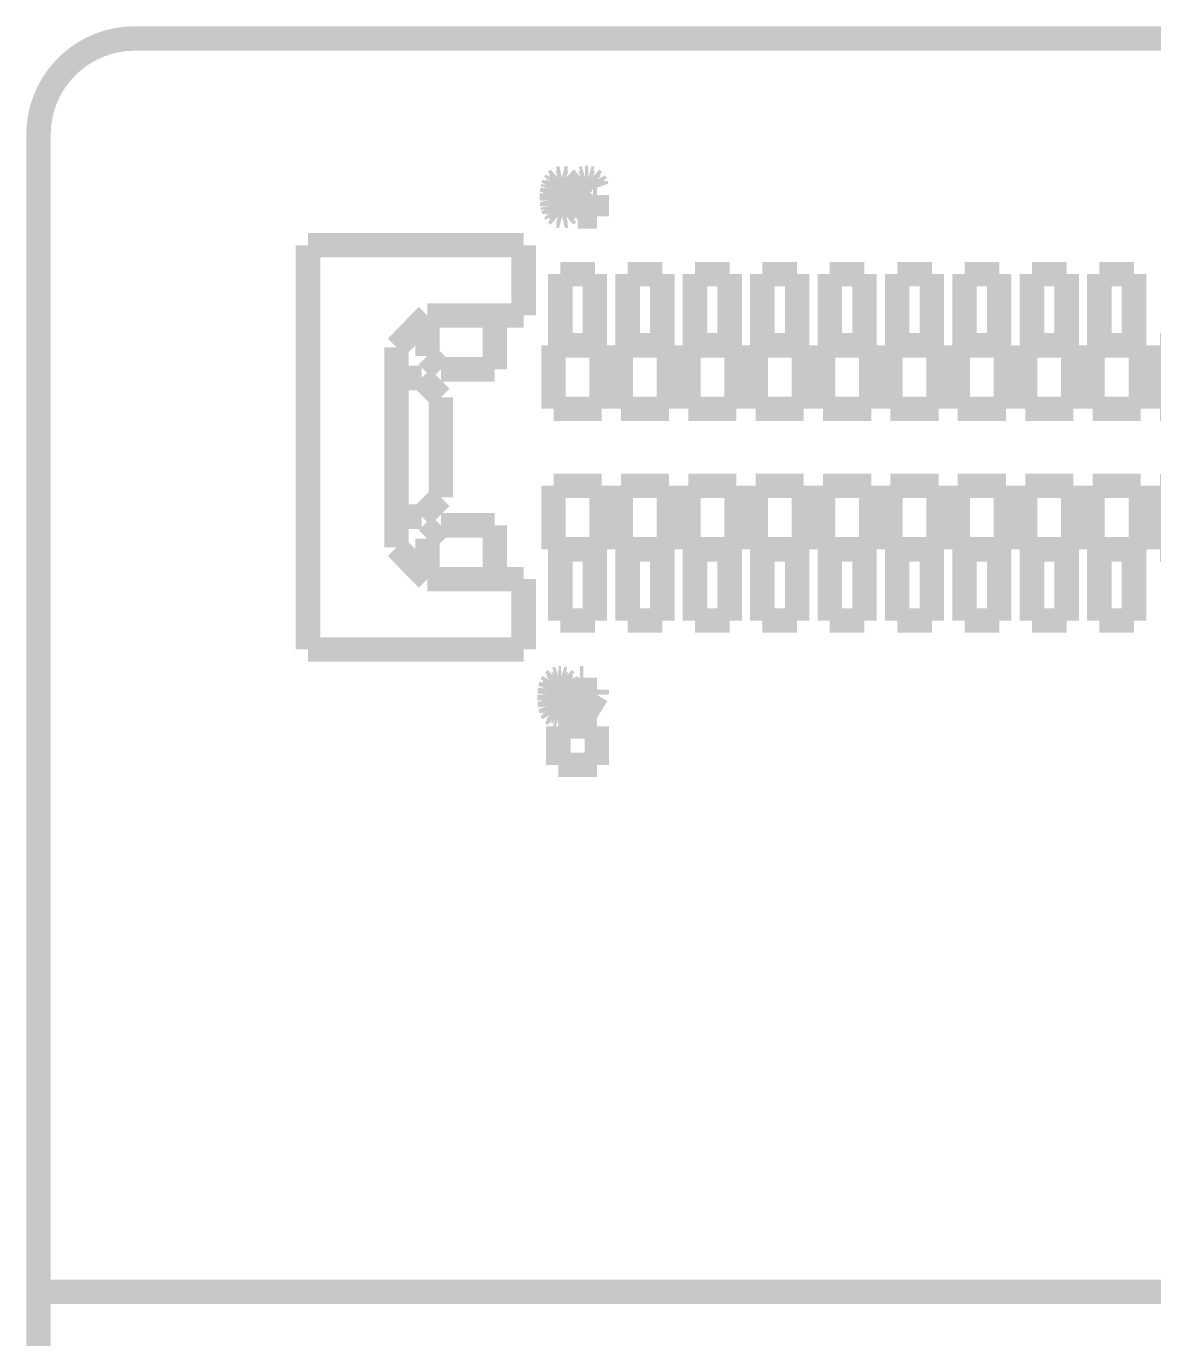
# Model space of a CAD drawing. Header units: millimetres. Extents: x 0 to 442, y 0 to 314.
# Drawn here: x 191.57 to 197.42, y 92.48 to 99.3 of the extents above; entities that cross this region are included whole.
import ezdxf

# ---------------------------------------------------------------- set-up
doc = ezdxf.new("R2010")
doc.units = ezdxf.units.MM
doc.header["$LTSCALE"] = 23.1
doc.layers.get('0').update_dxf_attribs({"linetype": 'CONTINUOUS'})

msp = doc.modelspace()

# ---------------------------------------------------------------- linework, layer by layer
at = {"const_width": 0.127}
msp.add_lwpolyline([(205.1308, 99.235), (192.1308, 99.235, 0.414218), (191.6307, 98.7349)], format="xyb", dxfattribs=at)
for points in [[(191.6307, 98.7349), (191.6307, 90.8319)], [(194.3091, 98.4811), (194.3033, 98.4641)], [(194.3033, 98.4641), (194.3091, 98.4811)], [(194.3177, 98.4938), (194.3091, 98.4811)], [(194.3091, 98.4811), (194.3177, 98.4938)], [(194.3266, 98.4768), (194.315, 98.4514)], [(194.3266, 98.4768), (194.315, 98.4514)], [(194.3325, 98.5068), (194.3177, 98.4938)], [(194.3177, 98.4938), (194.3325, 98.5068)], [(194.3353, 98.4854), (194.3266, 98.4768)], [(194.3353, 98.4854), (194.3266, 98.4768)], [(194.35, 98.5108), (194.3325, 98.5068)], [(194.3325, 98.5068), (194.35, 98.5108)], [(194.35, 98.4897), (194.3353, 98.4854)], [(194.35, 98.4897), (194.3353, 98.4854)], [(194.3675, 98.5068), (194.35, 98.5108)], [(194.35, 98.5108), (194.3675, 98.5068)], [(194.3645, 98.4854), (194.35, 98.4897)], [(194.3645, 98.4854), (194.35, 98.4897)], [(194.3734, 98.4768), (194.3645, 98.4854)], [(194.3734, 98.4768), (194.3645, 98.4854)], [(194.3675, 98.5068), (194.382, 98.4938)], [(194.382, 98.4938), (194.3675, 98.5068)], [(194.3848, 98.4514), (194.3734, 98.4768)], [(194.3848, 98.4514), (194.3734, 98.4768)], [(194.382, 98.4938), (194.3906, 98.4811)], [(194.3906, 98.4811), (194.382, 98.4938)], [(194.3965, 98.4641), (194.3906, 98.4811)], [(194.3906, 98.4811), (194.3965, 98.4641)], [(194.4315, 98.4768), (194.4257, 98.4555)], [(194.4257, 98.4555), (194.4315, 98.4768)], [(194.4404, 98.4938), (194.4315, 98.4768)], [(194.4315, 98.4768), (194.4404, 98.4938)], [(194.4549, 98.5068), (194.4404, 98.4938)], [(194.4404, 98.4938), (194.4549, 98.5068)], [(194.4491, 98.4768), (194.4432, 98.4641)], [(194.4432, 98.4641), (194.4491, 98.4768)], [(194.458, 98.4854), (194.4491, 98.4768)], [(194.4491, 98.4768), (194.458, 98.4854)], [(194.4694, 98.5108), (194.4549, 98.5068)], [(194.4549, 98.5068), (194.4694, 98.5108)], [(194.4694, 98.4897), (194.458, 98.4854)], [(194.458, 98.4854), (194.4694, 98.4897)], [(194.4869, 98.5108), (194.4694, 98.5108)], [(194.4694, 98.5108), (194.4869, 98.5108)], [(194.4869, 98.4897), (194.4694, 98.4897)], [(194.4694, 98.4897), (194.4869, 98.4897)], [(194.5016, 98.5068), (194.4869, 98.5108)], [(194.4869, 98.5108), (194.5016, 98.5068)], [(194.4869, 98.4897), (194.4986, 98.4854)], [(194.4986, 98.4854), (194.4869, 98.4897)], [(194.4986, 98.4854), (194.5075, 98.4768)], [(194.5075, 98.4768), (194.4986, 98.4854)], [(194.5016, 98.5068), (194.5161, 98.4938)], [(194.5161, 98.4938), (194.5016, 98.5068)], [(194.5075, 98.4768), (194.5133, 98.4598)], [(194.5133, 98.4598), (194.5075, 98.4768)], [(194.5161, 98.4938), (194.525, 98.4768)], [(194.525, 98.4768), (194.5161, 98.4938)], [(194.525, 98.4768), (194.5309, 98.4598)], [(194.5309, 98.4598), (194.525, 98.4768)], [(194.3002, 98.4514), (194.2974, 98.4301)], [(194.2974, 98.4301), (194.3002, 98.4514)], [(194.2974, 98.4301), (194.2974, 98.3917)], [(194.2974, 98.3917), (194.2974, 98.4301)], [(194.3033, 98.4641), (194.3002, 98.4514)], [(194.3002, 98.4514), (194.3033, 98.4641)], [(194.315, 98.4514), (194.3119, 98.4257)], [(194.315, 98.4514), (194.3119, 98.4257)], [(194.3119, 98.4257), (194.3119, 98.396)], [(194.3119, 98.4257), (194.3119, 98.396)], [(194.3879, 98.4257), (194.3848, 98.4514)], [(194.3879, 98.4257), (194.3848, 98.4514)], [(194.3879, 98.396), (194.3879, 98.4257)], [(194.3879, 98.396), (194.3879, 98.4257)], [(194.3995, 98.4514), (194.3965, 98.4641)], [(194.3965, 98.4641), (194.3995, 98.4514)], [(194.4023, 98.4301), (194.3995, 98.4514)], [(194.3995, 98.4514), (194.4023, 98.4301)], [(194.4023, 98.4301), (194.4023, 98.3917)], [(194.4023, 98.3917), (194.4023, 98.4301)], [(194.4257, 98.4555), (194.4257, 98.4384)], [(194.4257, 98.4384), (194.4257, 98.4555)], [(194.4315, 98.4174), (194.4257, 98.4384)], [(194.4257, 98.4384), (194.4315, 98.4174)], [(194.4315, 98.4174), (194.4404, 98.4003)], [(194.4404, 98.4003), (194.4315, 98.4174)], [(194.4432, 98.4641), (194.4404, 98.4514)], [(194.4404, 98.4514), (194.4432, 98.4641)], [(194.4404, 98.4514), (194.4404, 98.4428)], [(194.4404, 98.4428), (194.4404, 98.4514)], [(194.4432, 98.4301), (194.4404, 98.4428)], [(194.4404, 98.4428), (194.4432, 98.4301)], [(194.4404, 98.4003), (194.4549, 98.3874)], [(194.4549, 98.3874), (194.4404, 98.4003)], [(194.4432, 98.4301), (194.4491, 98.4174)], [(194.4491, 98.4174), (194.4432, 98.4301)], [(194.4491, 98.4174), (194.458, 98.4087)], [(194.458, 98.4087), (194.4491, 98.4174)], [(194.458, 98.4087), (194.4694, 98.4044)], [(194.4694, 98.4044), (194.458, 98.4087)], [(194.4869, 98.4044), (194.4694, 98.4044)], [(194.4694, 98.4044), (194.4869, 98.4044)], [(194.4986, 98.4087), (194.4869, 98.4044)], [(194.4869, 98.4044), (194.4986, 98.4087)], [(194.5103, 98.4214), (194.4986, 98.4087)], [(194.4986, 98.4087), (194.5103, 98.4214)], [(194.5161, 98.4003), (194.5016, 98.3874)], [(194.5016, 98.3874), (194.5161, 98.4003)], [(194.5309, 98.4214), (194.5103, 98.4214)], [(194.5103, 98.4214), (194.5309, 98.4214)], [(194.5309, 98.4598), (194.5133, 98.4598)], [(194.5133, 98.4598), (194.5309, 98.4598)], [(194.5161, 98.4003), (194.5161, 98.3323)], [(194.5161, 98.3323), (194.5161, 98.4003)], [(194.5309, 98.4214), (194.5309, 98.3109)], [(194.5309, 98.3109), (194.5309, 98.4214)], [(194.3002, 98.3704), (194.2974, 98.3917)], [(194.2974, 98.3917), (194.3002, 98.3704)], [(194.3033, 98.3577), (194.3002, 98.3704)], [(194.3002, 98.3704), (194.3033, 98.3577)], [(194.3091, 98.3406), (194.3033, 98.3577)], [(194.3033, 98.3577), (194.3091, 98.3406)], [(194.3091, 98.3406), (194.3177, 98.3279)], [(194.3177, 98.3279), (194.3091, 98.3406)], [(194.3119, 98.396), (194.315, 98.3704)], [(194.3119, 98.396), (194.315, 98.3704)], [(194.315, 98.3704), (194.3266, 98.345)], [(194.315, 98.3704), (194.3266, 98.345)], [(194.3266, 98.345), (194.3353, 98.3363)], [(194.3266, 98.345), (194.3353, 98.3363)], [(194.3353, 98.3363), (194.35, 98.3323)], [(194.3353, 98.3363), (194.35, 98.3323)], [(194.35, 98.3323), (194.3645, 98.3363)], [(194.35, 98.3323), (194.3645, 98.3363)], [(194.3645, 98.3363), (194.3734, 98.345)], [(194.3645, 98.3363), (194.3734, 98.345)], [(194.3734, 98.345), (194.3848, 98.3704)], [(194.3734, 98.345), (194.3848, 98.3704)], [(194.3906, 98.3406), (194.382, 98.3279)], [(194.382, 98.3279), (194.3906, 98.3406)], [(194.3848, 98.3704), (194.3879, 98.396)], [(194.3848, 98.3704), (194.3879, 98.396)], [(194.3965, 98.3577), (194.3906, 98.3406)], [(194.3906, 98.3406), (194.3965, 98.3577)], [(194.3995, 98.3704), (194.3965, 98.3577)], [(194.3965, 98.3577), (194.3995, 98.3704)], [(194.4023, 98.3917), (194.3995, 98.3704)], [(194.3995, 98.3704), (194.4023, 98.3917)], [(194.4315, 98.3323), (194.4315, 98.3109)], [(194.4315, 98.3109), (194.4315, 98.3323)], [(194.5161, 98.3323), (194.4315, 98.3323)], [(194.4315, 98.3323), (194.5161, 98.3323)], [(194.4694, 98.3833), (194.4549, 98.3874)], [(194.4549, 98.3874), (194.4694, 98.3833)], [(194.4869, 98.3833), (194.4694, 98.3833)], [(194.4694, 98.3833), (194.4869, 98.3833)], [(194.5016, 98.3874), (194.4869, 98.3833)], [(194.4869, 98.3833), (194.5016, 98.3874)], [(194.3177, 98.3279), (194.3325, 98.3152)], [(194.3325, 98.3152), (194.3177, 98.3279)], [(194.35, 98.3109), (194.3325, 98.3152)], [(194.3325, 98.3152), (194.35, 98.3109)], [(194.3675, 98.3152), (194.35, 98.3109)], [(194.35, 98.3109), (194.3675, 98.3152)], [(194.382, 98.3279), (194.3675, 98.3152)], [(194.3675, 98.3152), (194.382, 98.3279)], [(194.5309, 98.3109), (194.4315, 98.3109)], [(194.4315, 98.3109), (194.5309, 98.3109)], [(193.0307, 98.1608), (193.0307, 96.061)], [(193.0307, 98.1608), (193.0307, 96.061)], [(194.1509, 98.1608), (193.0307, 98.1608)], [(194.1509, 98.1608), (193.0307, 98.1608)], [(194.1509, 97.7958), (194.1509, 98.1608)], [(194.1509, 97.7958), (194.1509, 98.1608)], [(194.3409, 98.011), (194.3409, 97.6409)], [(194.3409, 98.011), (194.3409, 97.6409)], [(194.5207, 98.011), (194.3409, 98.011)], [(194.5207, 98.011), (194.3409, 98.011)], [(194.5207, 97.6409), (194.5207, 98.011)], [(194.5207, 97.6409), (194.5207, 98.011)], [(194.6909, 98.011), (194.6909, 97.6409)], [(194.6909, 98.011), (194.6909, 97.6409)], [(194.8707, 98.011), (194.6909, 98.011)], [(194.8707, 98.011), (194.6909, 98.011)], [(194.8707, 97.6409), (194.8707, 98.011)], [(194.8707, 97.6409), (194.8707, 98.011)], [(195.0406, 98.011), (195.0406, 97.6409)], [(195.0406, 98.011), (195.0406, 97.6409)], [(195.2207, 98.011), (195.0406, 98.011)], [(195.2207, 98.011), (195.0406, 98.011)], [(195.2207, 97.6409), (195.2207, 98.011)], [(195.2207, 97.6409), (195.2207, 98.011)], [(195.3906, 98.011), (195.3906, 97.6409)], [(195.3906, 98.011), (195.3906, 97.6409)], [(195.5707, 98.011), (195.3906, 98.011)], [(195.5707, 98.011), (195.3906, 98.011)], [(195.5707, 97.6409), (195.5707, 98.011)], [(195.5707, 97.6409), (195.5707, 98.011)], [(195.7407, 98.011), (195.7407, 97.6409)], [(195.7407, 98.011), (195.7407, 97.6409)], [(195.9207, 98.011), (195.7407, 98.011)], [(195.9207, 98.011), (195.7407, 98.011)], [(195.9207, 97.6409), (195.9207, 98.011)], [(195.9207, 97.6409), (195.9207, 98.011)], [(196.0907, 98.011), (196.0907, 97.6409)], [(196.0907, 98.011), (196.0907, 97.6409)], [(196.2708, 98.011), (196.0907, 98.011)], [(196.2708, 98.011), (196.0907, 98.011)], [(196.2708, 97.6409), (196.2708, 98.011)], [(196.2708, 97.6409), (196.2708, 98.011)], [(196.4407, 98.011), (196.4407, 97.6409)], [(196.4407, 98.011), (196.4407, 97.6409)], [(196.6208, 98.011), (196.4407, 98.011)], [(196.6208, 98.011), (196.4407, 98.011)], [(196.6208, 97.6409), (196.6208, 98.011)], [(196.6208, 97.6409), (196.6208, 98.011)], [(196.7907, 98.011), (196.7907, 97.6409)], [(196.7907, 98.011), (196.7907, 97.6409)], [(196.9708, 98.011), (196.7907, 98.011)], [(196.9708, 98.011), (196.7907, 98.011)], [(196.9708, 97.6409), (196.9708, 98.011)], [(196.9708, 97.6409), (196.9708, 98.011)], [(197.1407, 98.011), (197.1407, 97.6409)], [(197.1407, 98.011), (197.1407, 97.6409)], [(197.3208, 98.011), (197.1407, 98.011)], [(197.3208, 98.011), (197.1407, 98.011)], [(197.3208, 97.6409), (197.3208, 98.011)], [(197.3208, 97.6409), (197.3208, 98.011)], [(193.4907, 97.631), (193.6507, 97.7958)], [(193.4907, 97.631), (193.6507, 97.7958)], [(193.6507, 97.7958), (194.1509, 97.7958)], [(193.6507, 97.7958), (193.6507, 97.586)], [(193.6507, 97.7958), (193.6507, 97.586)], [(194.0008, 97.7958), (193.6507, 97.7958)], [(194.0008, 97.5159), (194.0008, 97.7958)], [(194.0008, 97.5159), (194.0008, 97.7958)], [(194.0008, 97.7958), (194.1509, 97.7958)], [(193.4907, 97.471), (193.4907, 97.631)], [(193.4907, 96.5908), (193.4907, 97.631)], [(193.6507, 97.586), (193.7208, 97.5159)], [(193.6507, 97.586), (193.7208, 97.5159)], [(194.3058, 97.6409), (194.3058, 97.3109)], [(194.3058, 97.6409), (194.3058, 97.3109)], [(194.5557, 97.6409), (194.3058, 97.6409)], [(194.3409, 97.6409), (194.3058, 97.6409)], [(194.3409, 97.6409), (194.5207, 97.6409)], [(194.5557, 97.6409), (194.5207, 97.6409)], [(194.5557, 97.3109), (194.5557, 97.6409)], [(194.5557, 97.3109), (194.5557, 97.6409)], [(194.6558, 97.6409), (194.6558, 97.3109)], [(194.6558, 97.6409), (194.6558, 97.3109)], [(194.9058, 97.6409), (194.6558, 97.6409)], [(194.6909, 97.6409), (194.6558, 97.6409)], [(194.6909, 97.6409), (194.8707, 97.6409)], [(194.9058, 97.6409), (194.8707, 97.6409)], [(194.9058, 97.3109), (194.9058, 97.6409)], [(194.9058, 97.3109), (194.9058, 97.6409)], [(195.0058, 97.6409), (195.0058, 97.3109)], [(195.0058, 97.6409), (195.0058, 97.3109)], [(195.2558, 97.6409), (195.0058, 97.6409)], [(195.0406, 97.6409), (195.0058, 97.6409)], [(195.0406, 97.6409), (195.2207, 97.6409)], [(195.2558, 97.6409), (195.2207, 97.6409)], [(195.2558, 97.3109), (195.2558, 97.6409)], [(195.2558, 97.3109), (195.2558, 97.6409)], [(195.3558, 97.6409), (195.3558, 97.3109)], [(195.3558, 97.6409), (195.3558, 97.3109)], [(195.6058, 97.6409), (195.3558, 97.6409)], [(195.3906, 97.6409), (195.3558, 97.6409)], [(195.3906, 97.6409), (195.5707, 97.6409)], [(195.6058, 97.6409), (195.5707, 97.6409)], [(195.6058, 97.3109), (195.6058, 97.6409)], [(195.6058, 97.3109), (195.6058, 97.6409)], [(195.7059, 97.6409), (195.7059, 97.3109)], [(195.7059, 97.6409), (195.7059, 97.3109)], [(195.9558, 97.6409), (195.7059, 97.6409)], [(195.7407, 97.6409), (195.7059, 97.6409)], [(195.7407, 97.6409), (195.9207, 97.6409)], [(195.9558, 97.6409), (195.9207, 97.6409)], [(195.9558, 97.3109), (195.9558, 97.6409)], [(195.9558, 97.3109), (195.9558, 97.6409)], [(196.0559, 97.6409), (196.0559, 97.3109)], [(196.0559, 97.6409), (196.0559, 97.3109)], [(196.3058, 97.6409), (196.0559, 97.6409)], [(196.0907, 97.6409), (196.0559, 97.6409)], [(196.0907, 97.6409), (196.2708, 97.6409)], [(196.3058, 97.6409), (196.2708, 97.6409)], [(196.3058, 97.3109), (196.3058, 97.6409)], [(196.3058, 97.3109), (196.3058, 97.6409)], [(196.4056, 97.6409), (196.4056, 97.3109)], [(196.4056, 97.6409), (196.4056, 97.3109)], [(196.6558, 97.6409), (196.4056, 97.6409)], [(196.4407, 97.6409), (196.4056, 97.6409)], [(196.4407, 97.6409), (196.6208, 97.6409)], [(196.6558, 97.6409), (196.6208, 97.6409)], [(196.6558, 97.3109), (196.6558, 97.6409)], [(196.6558, 97.3109), (196.6558, 97.6409)], [(196.7556, 97.6409), (196.7556, 97.3109)], [(196.7556, 97.6409), (196.7556, 97.3109)], [(197.0058, 97.6409), (196.7556, 97.6409)], [(196.7907, 97.6409), (196.7556, 97.6409)], [(196.7907, 97.6409), (196.9708, 97.6409)], [(197.0058, 97.6409), (196.9708, 97.6409)], [(197.0058, 97.3109), (197.0058, 97.6409)], [(197.0058, 97.3109), (197.0058, 97.6409)], [(197.1057, 97.6409), (197.1057, 97.3109)], [(197.1057, 97.6409), (197.1057, 97.3109)], [(197.3558, 97.6409), (197.1057, 97.6409)], [(197.1407, 97.6409), (197.1057, 97.6409)], [(197.1407, 97.6409), (197.3208, 97.6409)], [(197.3558, 97.6409), (197.3208, 97.6409)], [(197.3558, 97.3109), (197.3558, 97.6409)], [(197.3558, 97.3109), (197.3558, 97.6409)], [(197.4557, 97.6409), (197.4557, 97.3109)], [(197.4557, 97.6409), (197.4557, 97.3109)], [(197.7059, 97.6409), (197.4557, 97.6409)], [(197.4907, 97.6409), (197.4557, 97.6409)], [(193.7208, 97.5159), (194.0008, 97.5159)], [(193.7208, 97.5159), (194.0008, 97.5159)], [(193.4907, 96.7509), (193.4907, 97.471)], [(193.6208, 97.471), (193.4907, 97.471)], [(193.6208, 97.471), (193.4907, 97.471)], [(193.7208, 97.3709), (193.6208, 97.471)], [(193.7208, 97.3709), (193.6208, 97.471)], [(193.7208, 96.8509), (193.7208, 97.3709)], [(193.7208, 96.8509), (193.7208, 97.3709)], [(194.3058, 97.3109), (194.5557, 97.3109)], [(194.3058, 97.3109), (194.5557, 97.3109)], [(194.6558, 97.3109), (194.9058, 97.3109)], [(194.6558, 97.3109), (194.9058, 97.3109)], [(195.0058, 97.3109), (195.2558, 97.3109)], [(195.0058, 97.3109), (195.2558, 97.3109)], [(195.3558, 97.3109), (195.6058, 97.3109)], [(195.3558, 97.3109), (195.6058, 97.3109)], [(195.7059, 97.3109), (195.9558, 97.3109)], [(195.7059, 97.3109), (195.9558, 97.3109)], [(196.0559, 97.3109), (196.3058, 97.3109)], [(196.0559, 97.3109), (196.3058, 97.3109)], [(196.4056, 97.3109), (196.6558, 97.3109)], [(196.4056, 97.3109), (196.6558, 97.3109)], [(196.7556, 97.3109), (197.0058, 97.3109)], [(196.7556, 97.3109), (197.0058, 97.3109)], [(197.1057, 97.3109), (197.3558, 97.3109)], [(197.1057, 97.3109), (197.3558, 97.3109)], [(197.4557, 97.3109), (197.7059, 97.3109)], [(197.4557, 97.3109), (197.7059, 97.3109)], [(194.3058, 96.9109), (194.3058, 96.5809)], [(194.3058, 96.9109), (194.3058, 96.5809)], [(194.5557, 96.9109), (194.3058, 96.9109)], [(194.5557, 96.9109), (194.3058, 96.9109)], [(194.5557, 96.5809), (194.5557, 96.9109)], [(194.5557, 96.5809), (194.5557, 96.9109)], [(194.6558, 96.9109), (194.6558, 96.5809)], [(194.6558, 96.9109), (194.6558, 96.5809)], [(194.9058, 96.9109), (194.6558, 96.9109)], [(194.9058, 96.9109), (194.6558, 96.9109)], [(194.9058, 96.5809), (194.9058, 96.9109)], [(194.9058, 96.5809), (194.9058, 96.9109)], [(195.0058, 96.9109), (195.0058, 96.5809)], [(195.0058, 96.9109), (195.0058, 96.5809)], [(195.2558, 96.9109), (195.0058, 96.9109)], [(195.2558, 96.9109), (195.0058, 96.9109)], [(195.2558, 96.5809), (195.2558, 96.9109)], [(195.2558, 96.5809), (195.2558, 96.9109)], [(195.3558, 96.9109), (195.3558, 96.5809)], [(195.3558, 96.9109), (195.3558, 96.5809)], [(195.6058, 96.9109), (195.3558, 96.9109)], [(195.6058, 96.9109), (195.3558, 96.9109)], [(195.6058, 96.5809), (195.6058, 96.9109)], [(195.6058, 96.5809), (195.6058, 96.9109)], [(195.7059, 96.9109), (195.7059, 96.5809)], [(195.7059, 96.9109), (195.7059, 96.5809)], [(195.9558, 96.9109), (195.7059, 96.9109)], [(195.9558, 96.9109), (195.7059, 96.9109)], [(195.9558, 96.5809), (195.9558, 96.9109)], [(195.9558, 96.5809), (195.9558, 96.9109)], [(196.0559, 96.9109), (196.0559, 96.5809)], [(196.0559, 96.9109), (196.0559, 96.5809)], [(196.3058, 96.9109), (196.0559, 96.9109)], [(196.3058, 96.9109), (196.0559, 96.9109)], [(196.3058, 96.5809), (196.3058, 96.9109)], [(196.3058, 96.5809), (196.3058, 96.9109)], [(196.4056, 96.9109), (196.4056, 96.5809)], [(196.4056, 96.9109), (196.4056, 96.5809)], [(196.6558, 96.9109), (196.4056, 96.9109)], [(196.6558, 96.9109), (196.4056, 96.9109)], [(196.6558, 96.5809), (196.6558, 96.9109)], [(196.6558, 96.5809), (196.6558, 96.9109)], [(196.7556, 96.9109), (196.7556, 96.5809)], [(196.7556, 96.9109), (196.7556, 96.5809)], [(197.0058, 96.9109), (196.7556, 96.9109)], [(197.0058, 96.9109), (196.7556, 96.9109)], [(197.0058, 96.5809), (197.0058, 96.9109)], [(197.0058, 96.5809), (197.0058, 96.9109)], [(197.1057, 96.9109), (197.1057, 96.5809)], [(197.1057, 96.9109), (197.1057, 96.5809)], [(197.3558, 96.9109), (197.1057, 96.9109)], [(197.3558, 96.9109), (197.1057, 96.9109)], [(197.3558, 96.5809), (197.3558, 96.9109)], [(197.3558, 96.5809), (197.3558, 96.9109)], [(197.4557, 96.9109), (197.4557, 96.5809)], [(197.4557, 96.9109), (197.4557, 96.5809)], [(197.7059, 96.9109), (197.4557, 96.9109)], [(197.7059, 96.9109), (197.4557, 96.9109)], [(193.6208, 96.7509), (193.7208, 96.8509)], [(193.6208, 96.7509), (193.7208, 96.8509)], [(193.4907, 96.5908), (193.4907, 96.7509)], [(193.4907, 96.7509), (193.6208, 96.7509)], [(193.4907, 96.7509), (193.6208, 96.7509)], [(193.6507, 96.6358), (193.7208, 96.7059)], [(193.6507, 96.6358), (193.7208, 96.7059)], [(193.7208, 96.7059), (194.0008, 96.7059)], [(193.7208, 96.7059), (194.0008, 96.7059)], [(194.0008, 96.7059), (194.0008, 96.426)], [(194.0008, 96.7059), (194.0008, 96.426)], [(193.6507, 96.426), (193.6507, 96.6358)], [(193.6507, 96.426), (193.6507, 96.6358)], [(193.6507, 96.426), (193.4907, 96.5908)], [(193.6507, 96.426), (193.4907, 96.5908)], [(194.3058, 96.5809), (194.3409, 96.5809)], [(194.3058, 96.5809), (194.5557, 96.5809)], [(194.3409, 96.5809), (194.3409, 96.2109)], [(194.3409, 96.5809), (194.3409, 96.2109)], [(194.3409, 96.5809), (194.5207, 96.5809)], [(194.5207, 96.2109), (194.5207, 96.5809)], [(194.5207, 96.2109), (194.5207, 96.5809)], [(194.5207, 96.5809), (194.5557, 96.5809)], [(194.6558, 96.5809), (194.6909, 96.5809)], [(194.6558, 96.5809), (194.9058, 96.5809)], [(194.6909, 96.5809), (194.6909, 96.2109)], [(194.6909, 96.5809), (194.6909, 96.2109)], [(194.6909, 96.5809), (194.8707, 96.5809)], [(194.8707, 96.2109), (194.8707, 96.5809)], [(194.8707, 96.2109), (194.8707, 96.5809)], [(194.8707, 96.5809), (194.9058, 96.5809)], [(195.0058, 96.5809), (195.0406, 96.5809)], [(195.0058, 96.5809), (195.2558, 96.5809)], [(195.0406, 96.5809), (195.0406, 96.2109)], [(195.0406, 96.5809), (195.0406, 96.2109)], [(195.0406, 96.5809), (195.2207, 96.5809)], [(195.2207, 96.2109), (195.2207, 96.5809)], [(195.2207, 96.2109), (195.2207, 96.5809)], [(195.2207, 96.5809), (195.2558, 96.5809)], [(195.3558, 96.5809), (195.3906, 96.5809)], [(195.3558, 96.5809), (195.6058, 96.5809)], [(195.3906, 96.5809), (195.3906, 96.2109)], [(195.3906, 96.5809), (195.3906, 96.2109)], [(195.3906, 96.5809), (195.5707, 96.5809)], [(195.5707, 96.2109), (195.5707, 96.5809)], [(195.5707, 96.2109), (195.5707, 96.5809)], [(195.5707, 96.5809), (195.6058, 96.5809)], [(195.7059, 96.5809), (195.7407, 96.5809)], [(195.7059, 96.5809), (195.9558, 96.5809)], [(195.7407, 96.5809), (195.7407, 96.2109)], [(195.7407, 96.5809), (195.7407, 96.2109)], [(195.7407, 96.5809), (195.9207, 96.5809)], [(195.9207, 96.2109), (195.9207, 96.5809)], [(195.9207, 96.2109), (195.9207, 96.5809)], [(195.9207, 96.5809), (195.9558, 96.5809)], [(196.0559, 96.5809), (196.0907, 96.5809)], [(196.0559, 96.5809), (196.3058, 96.5809)], [(196.0907, 96.5809), (196.0907, 96.2109)], [(196.0907, 96.5809), (196.0907, 96.2109)], [(196.0907, 96.5809), (196.2708, 96.5809)], [(196.2708, 96.2109), (196.2708, 96.5809)], [(196.2708, 96.2109), (196.2708, 96.5809)], [(196.2708, 96.5809), (196.3058, 96.5809)], [(196.4056, 96.5809), (196.6558, 96.5809)], [(196.4056, 96.5809), (196.4407, 96.5809)], [(196.4407, 96.5809), (196.4407, 96.2109)], [(196.4407, 96.5809), (196.4407, 96.2109)], [(196.4407, 96.5809), (196.6208, 96.5809)], [(196.6208, 96.5809), (196.6558, 96.5809)], [(196.6208, 96.2109), (196.6208, 96.5809)], [(196.6208, 96.2109), (196.6208, 96.5809)], [(196.7556, 96.5809), (197.0058, 96.5809)], [(196.7556, 96.5809), (196.7907, 96.5809)], [(196.7907, 96.5809), (196.9708, 96.5809)], [(196.7907, 96.5809), (196.7907, 96.2109)], [(196.7907, 96.5809), (196.7907, 96.2109)], [(196.9708, 96.5809), (197.0058, 96.5809)], [(196.9708, 96.2109), (196.9708, 96.5809)], [(196.9708, 96.2109), (196.9708, 96.5809)], [(197.1057, 96.5809), (197.3558, 96.5809)], [(197.1057, 96.5809), (197.1407, 96.5809)], [(197.1407, 96.5809), (197.3208, 96.5809)], [(197.1407, 96.5809), (197.1407, 96.2109)], [(197.1407, 96.5809), (197.1407, 96.2109)], [(197.3208, 96.5809), (197.3558, 96.5809)], [(197.3208, 96.2109), (197.3208, 96.5809)], [(197.3208, 96.2109), (197.3208, 96.5809)], [(197.4557, 96.5809), (197.7059, 96.5809)], [(197.4557, 96.5809), (197.4907, 96.5809)], [(194.1509, 96.426), (193.6507, 96.426)], [(194.0008, 96.426), (193.6507, 96.426)], [(194.1509, 96.426), (194.0008, 96.426)], [(194.1509, 96.061), (194.1509, 96.426)], [(194.1509, 96.061), (194.1509, 96.426)], [(194.3409, 96.2109), (194.5207, 96.2109)], [(194.3409, 96.2109), (194.5207, 96.2109)], [(194.6909, 96.2109), (194.8707, 96.2109)], [(194.6909, 96.2109), (194.8707, 96.2109)], [(195.0406, 96.2109), (195.2207, 96.2109)], [(195.0406, 96.2109), (195.2207, 96.2109)], [(195.3906, 96.2109), (195.5707, 96.2109)], [(195.3906, 96.2109), (195.5707, 96.2109)], [(195.7407, 96.2109), (195.9207, 96.2109)], [(195.7407, 96.2109), (195.9207, 96.2109)], [(196.0907, 96.2109), (196.2708, 96.2109)], [(196.0907, 96.2109), (196.2708, 96.2109)], [(196.4407, 96.2109), (196.6208, 96.2109)], [(196.4407, 96.2109), (196.6208, 96.2109)], [(196.7907, 96.2109), (196.9708, 96.2109)], [(196.7907, 96.2109), (196.9708, 96.2109)], [(197.1407, 96.2109), (197.3208, 96.2109)], [(197.1407, 96.2109), (197.3208, 96.2109)], [(193.0307, 96.061), (194.1509, 96.061)], [(193.0307, 96.061), (194.1509, 96.061)], [(194.2944, 95.8768), (194.2888, 95.8555)], [(194.2888, 95.8555), (194.2944, 95.8768)], [(194.3033, 95.8939), (194.2944, 95.8768)], [(194.2944, 95.8768), (194.3033, 95.8939)], [(194.3177, 95.9066), (194.3033, 95.8939)], [(194.3033, 95.8939), (194.3177, 95.9066)], [(194.3119, 95.8768), (194.3061, 95.8641)], [(194.3061, 95.8641), (194.3119, 95.8768)], [(194.3208, 95.8855), (194.3119, 95.8768)], [(194.3119, 95.8768), (194.3208, 95.8855)], [(194.3325, 95.9109), (194.3177, 95.9066)], [(194.3177, 95.9066), (194.3325, 95.9109)], [(194.3294, 95.8895), (194.3208, 95.8855)], [(194.3208, 95.8855), (194.3294, 95.8895)], [(194.347, 95.8895), (194.3294, 95.8895)], [(194.3294, 95.8895), (194.347, 95.8895)], [(194.3442, 95.9109), (194.3325, 95.9109)], [(194.3325, 95.9109), (194.3442, 95.9109)], [(194.3586, 95.9066), (194.3442, 95.9109)], [(194.3442, 95.9109), (194.3586, 95.9066)], [(194.347, 95.8895), (194.3558, 95.8855)], [(194.3558, 95.8855), (194.347, 95.8895)], [(194.3558, 95.8855), (194.3645, 95.8768)], [(194.3645, 95.8768), (194.3558, 95.8855)], [(194.3586, 95.9066), (194.3734, 95.8939)], [(194.3734, 95.8939), (194.3586, 95.9066)], [(194.3703, 95.8641), (194.3645, 95.8768)], [(194.3645, 95.8768), (194.3703, 95.8641)], [(194.382, 95.8768), (194.3734, 95.8939)], [(194.3734, 95.8939), (194.382, 95.8768)], [(194.382, 95.8768), (194.3848, 95.8641)], [(194.3848, 95.8641), (194.382, 95.8768)], [(194.4432, 95.8514), (194.4432, 95.9109)], [(194.4432, 95.8514), (194.4432, 95.9109)], [(194.4432, 95.9109), (194.4607, 95.9109)], [(194.4432, 95.9109), (194.4607, 95.9109)], [(194.4607, 95.9109), (194.4607, 95.8514)], [(194.4607, 95.9109), (194.4607, 95.8514)], [(194.2888, 95.8555), (194.2857, 95.8258)], [(194.2857, 95.8258), (194.2888, 95.8555)], [(194.2857, 95.8258), (194.2857, 95.7961)], [(194.2857, 95.7961), (194.2857, 95.8258)], [(194.3033, 95.8514), (194.3002, 95.8258)], [(194.3002, 95.8258), (194.3033, 95.8514)], [(194.3177, 95.8342), (194.3002, 95.8172)], [(194.3002, 95.8172), (194.3177, 95.8342)], [(194.3002, 95.8258), (194.3002, 95.8172)], [(194.3002, 95.8172), (194.3002, 95.8258)], [(194.3061, 95.8641), (194.3033, 95.8514)], [(194.3033, 95.8514), (194.3061, 95.8641)], [(194.3208, 95.8131), (194.3119, 95.8045)], [(194.3208, 95.8131), (194.3119, 95.8045)], [(194.3325, 95.8385), (194.3177, 95.8342)], [(194.3177, 95.8342), (194.3325, 95.8385)], [(194.3294, 95.8172), (194.3208, 95.8131)], [(194.3294, 95.8172), (194.3208, 95.8131)], [(194.35, 95.8172), (194.3294, 95.8172)], [(194.35, 95.8172), (194.3294, 95.8172)], [(194.347, 95.8385), (194.3325, 95.8385)], [(194.3325, 95.8385), (194.347, 95.8385)], [(194.3617, 95.8342), (194.347, 95.8385)], [(194.347, 95.8385), (194.3617, 95.8342)], [(194.3586, 95.8131), (194.35, 95.8172)], [(194.3586, 95.8131), (194.35, 95.8172)], [(194.3675, 95.8045), (194.3586, 95.8131)], [(194.3675, 95.8045), (194.3586, 95.8131)], [(194.3617, 95.8342), (194.3762, 95.8215)], [(194.3762, 95.8215), (194.3617, 95.8342)], [(194.3848, 95.8641), (194.3703, 95.8641)], [(194.3703, 95.8641), (194.3848, 95.8641)], [(194.3848, 95.8045), (194.3762, 95.8215)], [(194.3762, 95.8215), (194.3848, 95.8045)], [(194.414, 95.8258), (194.414, 95.8514)], [(194.414, 95.8258), (194.414, 95.8514)], [(194.414, 95.8514), (194.4432, 95.8514)], [(194.414, 95.8514), (194.4432, 95.8514)], [(194.4432, 95.8258), (194.414, 95.8258)], [(194.4432, 95.8258), (194.414, 95.8258)], [(194.4432, 95.711), (194.4432, 95.8258)], [(194.4432, 95.711), (194.4432, 95.8258)], [(194.4607, 95.8514), (194.5309, 95.8514)], [(194.4607, 95.8514), (194.5309, 95.8514)], [(194.5309, 95.8258), (194.4607, 95.711)], [(194.5309, 95.8258), (194.4607, 95.711)], [(194.5103, 95.8258), (194.4607, 95.745)], [(194.4607, 95.745), (194.5103, 95.8258)], [(194.4607, 95.8258), (194.4607, 95.745)], [(194.4607, 95.745), (194.4607, 95.8258)], [(194.5103, 95.8258), (194.4607, 95.8258)], [(194.4607, 95.8258), (194.5103, 95.8258)], [(194.5309, 95.8514), (194.5309, 95.8258)], [(194.5309, 95.8514), (194.5309, 95.8258)], [(194.2857, 95.7961), (194.2888, 95.7661)], [(194.2888, 95.7661), (194.2857, 95.7961)], [(194.2888, 95.7661), (194.2944, 95.745)], [(194.2944, 95.745), (194.2888, 95.7661)], [(194.2944, 95.745), (194.3033, 95.728)], [(194.3033, 95.728), (194.2944, 95.745)], [(194.3061, 95.7918), (194.3033, 95.7791)], [(194.3061, 95.7918), (194.3033, 95.7791)], [(194.3033, 95.7791), (194.3033, 95.7704)], [(194.3033, 95.7791), (194.3033, 95.7704)], [(194.3033, 95.7704), (194.3061, 95.7577)], [(194.3033, 95.7704), (194.3061, 95.7577)], [(194.3119, 95.8045), (194.3061, 95.7918)], [(194.3119, 95.8045), (194.3061, 95.7918)], [(194.3061, 95.7577), (194.3119, 95.745)], [(194.3061, 95.7577), (194.3119, 95.745)], [(194.3119, 95.745), (194.3208, 95.7364)], [(194.3119, 95.745), (194.3208, 95.7364)], [(194.3586, 95.7364), (194.3675, 95.745)], [(194.3586, 95.7364), (194.3675, 95.745)], [(194.3734, 95.7918), (194.3675, 95.8045)], [(194.3734, 95.7918), (194.3675, 95.8045)], [(194.3675, 95.745), (194.3734, 95.7577)], [(194.3675, 95.745), (194.3734, 95.7577)], [(194.3762, 95.7791), (194.3734, 95.7918)], [(194.3762, 95.7791), (194.3734, 95.7918)], [(194.3734, 95.7577), (194.3762, 95.7704)], [(194.3734, 95.7577), (194.3762, 95.7704)], [(194.3762, 95.7704), (194.3762, 95.7791)], [(194.3762, 95.7704), (194.3762, 95.7791)], [(194.3848, 95.745), (194.3762, 95.728)], [(194.3762, 95.728), (194.3848, 95.745)], [(194.3848, 95.8045), (194.3906, 95.7831)], [(194.3906, 95.7831), (194.3848, 95.8045)], [(194.3906, 95.7661), (194.3848, 95.745)], [(194.3848, 95.745), (194.3906, 95.7661)], [(194.3906, 95.7831), (194.3906, 95.7661)], [(194.3906, 95.7661), (194.3906, 95.7831)], [(194.3033, 95.728), (194.3177, 95.7151)], [(194.3177, 95.7151), (194.3033, 95.728)], [(194.3325, 95.711), (194.3177, 95.7151)], [(194.3177, 95.7151), (194.3325, 95.711)], [(194.3208, 95.7364), (194.3294, 95.7321)], [(194.3208, 95.7364), (194.3294, 95.7321)], [(194.3294, 95.7321), (194.35, 95.7321)], [(194.3294, 95.7321), (194.35, 95.7321)], [(194.347, 95.711), (194.3325, 95.711)], [(194.3325, 95.711), (194.347, 95.711)], [(194.3617, 95.7151), (194.347, 95.711)], [(194.347, 95.711), (194.3617, 95.7151)], [(194.35, 95.7321), (194.3586, 95.7364)], [(194.35, 95.7321), (194.3586, 95.7364)], [(194.3762, 95.728), (194.3617, 95.7151)], [(194.3617, 95.7151), (194.3762, 95.728)], [(194.4607, 95.711), (194.4432, 95.711)], [(194.4607, 95.711), (194.4432, 95.711)], [(194.5309, 95.6609), (194.3307, 95.6609)], [(194.3307, 95.6609), (194.5309, 95.6609)], [(194.3307, 95.6609), (194.3307, 95.4608)], [(194.3307, 95.4608), (194.3307, 95.6609)], [(194.5309, 95.6609), (194.5309, 95.4608)], [(194.5309, 95.4608), (194.5309, 95.6609)], [(194.5309, 95.4608), (194.3307, 95.4608)], [(194.3307, 95.4608), (194.5309, 95.4608)], [(191.6307, 92.7229), (205.6307, 92.7229)]]:
    msp.add_lwpolyline(points, dxfattribs=at)

doc.saveas('drawing.dxf')
